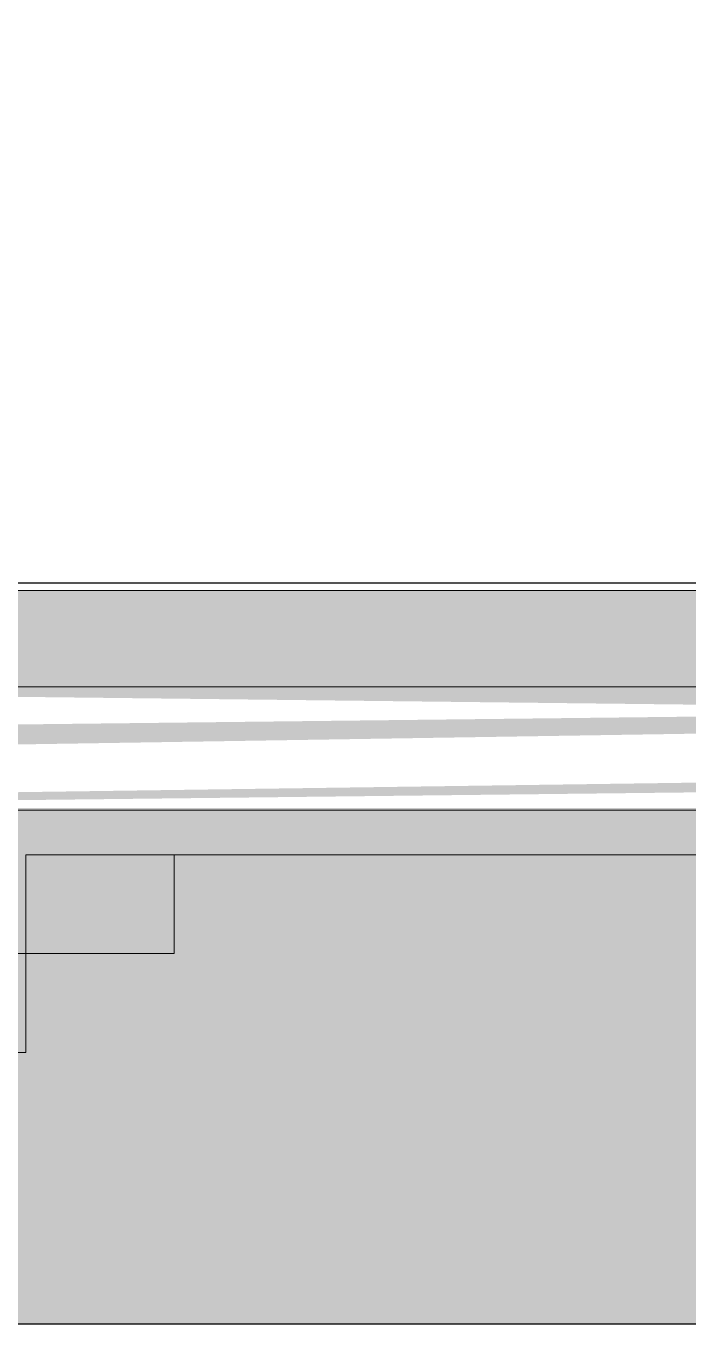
# Model space of a CAD drawing. Header units: metres. Extents: x 149 to 429, y -3 to 162.
# Drawn here: x 368.7131 to 368.847, y 80.4457 to 80.7085 of the extents above; entities that cross this region are included whole.
import ezdxf

# ---------------------------------------------------------------- set-up
doc = ezdxf.new("R2010")
doc.units = ezdxf.units.M
doc.linetypes.add('IMPORT-Dashed _3_', pattern=[0.75, 0.5, -0.25])
doc.layers.add('1053_ARQ_BASE_MATADOURO_dwg', color=7, linetype='Continuous', lineweight=5, true_color=0x767676)
for name, color, linetype, lineweight in [('A-PAREDE', 7, 'Continuous', 30), ('A-WALL', 7, 'Continuous', 9), ('A_lay', 7, 'Continuous', 5), ('A_PROJEÇÃO', 7, 'IMPORT-Dashed _3_', 5), ('P-PIPE', 7, 'Continuous', 5)]:
    doc.layers.add(name, color=color, linetype=linetype, lineweight=lineweight)

# ---------------------------------------------------------------- blocks, each defined once
blk = doc.blocks.new('1053_ARQ_BASE_MATADOURO_dwg_arq geral tgov-4039641-TÉRREO 1_20 - Dependente 2')
at = {"layer": 'A_lay', "true_color": 0xaaaaaa}
h = blk.add_hatch(dxfattribs=at)
h.set_pattern_fill('FP_9', color=253, style=0, pattern_type=2)
h.set_pattern_definition([(90, (-0.43, 0), (-0.6125, 4e-17), []), (180, (-0.43, 0), (-8e-17, -0.6125), [])])
h.paths.add_polyline_path([(33.39823, -2.44785), (33.39005, -2.33681), (33.39823, -2.28837), (33.40641, -2.29638), (33.40641, -2.39717)])
h.paths.add_polyline_path([(31.83006, -2.59034), (32.07823, -2.58505), (32.07823, -1.36034), (31.99823, -1.36034), (31.57397, -1.7846), (31.55983, -1.77046), (31.99823, -1.34034), (32.09823, -1.3462), (32.09823, -2.59034), (32.97823, -2.58006), (32.97823, -1.36034), (32.69823, -1.36034), (32.27397, -1.7846), (32.25983, -1.77046), (32.69823, -1.34034), (33.01237, -1.3462), (33.42893, -1.77817), (33.42249, -1.7846), (32.99823, -1.36034), (32.99823, -2.59034), (33.39036, -2.58505), (33.39823, -2.44785), (33.40641, -2.59034), (33.79823, -2.58505), (33.79823, -1.36034), (33.59823, -1.36034), (33.59823, -1.34034), (33.79823, -1.33834), (33.79823, -0.54034), (32.4999, -0.54034), (32.4999, -0.52034), (33.79823, -0.52034), (33.79823, 0.70966), (31.64823, 0.70966), (31.64823, -0.72034), (31.37823, -0.98034), (31.37823, -1.34034), (31.39823, -1.3462), (31.39823, -1.36034), (31.19823, -1.36034), (31.19823, -2.59034), (31.82791, -2.59034)])
h.paths.add_polyline_path([(32.38339, -2.58485), (32.69549, -2.57254), (32.67971, -2.56639), (32.45903, -2.50972), (32.38546, -2.5828)])
h.paths.add_polyline_path([(32.97823, -2.59034), (32.34961, -2.5855), (32.34004, -2.57462), (32.35168, -2.05444), (32.36291, -2.05083), (32.4125, -1.97951), (32.49398, -1.93654), (32.5861, -1.93654), (32.66824, -1.98026), (32.71961, -2.05552), (32.74004, -2.11954), (32.74004, -2.57879), (32.86927, -2.58505)])
h.paths.add_polyline_path([(31.48299, -2.58485), (31.79509, -2.57254), (31.7793, -2.56639), (31.55862, -2.50972), (31.48505, -2.5828)])
h.paths.add_polyline_path([(31.19823, -2.59034), (31.43963, -2.56731), (31.44984, -2.09799), (31.48145, -2.01434), (31.55983, -1.94273), (31.63526, -1.92489), (31.68569, -1.93654), (31.76783, -1.98026), (31.8192, -2.05552), (31.83963, -2.11951), (31.83963, -2.57879), (31.72615, -2.58485), (31.40682, -2.58632)])
h.paths.add_polyline_path([(33.3376, -2.22233), (33.3546, -2.19559), (33.39611, -2.1786), (33.38238, -2.18703), (33.34047, -2.22024)])
at = {"layer": 'A-PAREDE', "color": 253, "true_color": 0xaaaaaa}
blk.add_line((36.49823, -2.74034), (31.19823, -2.74034), dxfattribs=at)
at = {"layer": 'A-PAREDE', "color": 253, "true_color": 0xaaaaaa, "flags": 128}
blk.add_lwpolyline([(36.49823, -2.59034), (33.94823, -2.59034), (33.94823, 0.70966), (34.01323, 0.70966), (34.01323, 0.85966), (33.74823, 0.85966), (33.74823, 0.70966), (33.79823, 0.70966), (33.79823, -2.59034), (31.19823, -2.59034)], dxfattribs=at)
at = {"layer": 'A_PROJEÇÃO', "color": 253, "true_color": 0xaaaaaa, "flags": 128}
for points in [[(32.12823, -2.64534), (32.09823, -2.64534), (32.09823, -2.66534), (32.12823, -2.66534)], [(32.56823, -2.64534), (32.56823, -2.66534), (32.53823, -2.66534), (32.53823, -2.64534), (32.12823, -2.64534), (32.12823, -2.66534), (32.53823, -2.66534), (32.53823, -2.64534)], [(32.06823, -2.66534), (32.09823, -2.66534), (32.09823, -2.68534), (32.06823, -2.68534)]]:
    blk.add_lwpolyline(points, close=True, dxfattribs=at)
blk = doc.blocks.new('1053_ARQ_BASE_MATADOURO_dwg-3625622-TÉRREO 1_20 - Dependente 2')
blk.add_blockref('1053_ARQ_BASE_MATADOURO_dwg_arq geral tgov-4039641-TÉRREO 1_20 - Dependente 2', (130.20979, 83.18603))

msp = doc.modelspace()

# ---------------------------------------------------------------- hatches: boundary and pattern name
at = {"layer": 'A-WALL', "true_color": 0xffd4aa, "transparency": 33554483}
h = msp.add_hatch(color=41, dxfattribs=at)
h.paths.add_polyline_path([(373.16306, 80.4457), (373.31306, 80.4457), (373.31306, 80.5942), (360.61456, 80.5942), (360.61456, 80.4457), (373.11306, 80.4457)])
h.paths.add_polyline_path([(361.57829, 80.54612), (361.57829, 80.57027), (362.26607, 80.55977), (362.26607, 80.54612), (361.63507, 80.54612)])
h.paths.add_polyline_path([(364.22964, 80.54612), (364.22964, 80.57027), (364.91678, 80.56143), (364.91306, 80.54612), (364.7146, 80.54612)])
h.paths.add_polyline_path([(363.52182, 80.54612), (363.41005, 80.55496), (363.41005, 80.57027), (364.09784, 80.56143), (364.09784, 80.54612), (363.55104, 80.54612)])
h.paths.add_polyline_path([(360.76306, 80.54612), (360.75934, 80.55496), (360.76306, 80.57027), (361.44649, 80.55882), (361.44649, 80.54612), (360.78306, 80.54612)])
h.paths.add_polyline_path([(369.59306, 80.55012), (369.471, 80.55896), (369.471, 80.57427), (369.96607, 80.56543), (369.96607, 80.55012), (369.61306, 80.55012)])
h.paths.add_polyline_path([(365.52082, 80.55012), (365.51005, 80.55896), (365.52082, 80.57427), (366.50512, 80.56543), (366.50512, 80.55012), (365.52369, 80.55012)])
h.paths.add_polyline_path([(368.69306, 80.55012), (368.5706, 80.55896), (368.5706, 80.57427), (369.3392, 80.56543), (369.3392, 80.55012), (368.71306, 80.55012)])
h.paths.add_polyline_path([(366.63692, 80.55012), (366.63692, 80.57427), (367.40716, 80.56543), (367.40716, 80.55012), (366.74434, 80.55012)])
h.paths.add_polyline_path([(368.02166, 80.55012), (367.82005, 80.55896), (367.82005, 80.57427), (368.4388, 80.56543), (368.4388, 80.55012)])
at = {"layer": 'P-PIPE', "true_color": 0x69503c}
for points in [[(368.66032, 80.5622), (369.3392, 80.57302), (369.33368, 80.57427), (368.5706, 80.56543), (368.5706, 80.5622)], [(368.5706, 80.55012), (369.3392, 80.55896), (369.3392, 80.5622), (368.5706, 80.55137)]]:
    msp.add_hatch(color=27, dxfattribs=at).paths.add_polyline_path(points)

# ---------------------------------------------------------------- linework, layer by layer
at = {"layer": 'A-WALL', "color": 253, "true_color": 0xaaaaaa}
for p, q in [((370.41306, 80.5957), (367.81203, 80.5957)), ((370.41456, 80.5942), (367.81203, 80.5942))]:
    msp.add_line(p, q, dxfattribs=at)
at = {"layer": 'A-WALL', "color": 253, "true_color": 0xbbb2aa}
msp.add_line((360.61306, 80.4457), (373.31306, 80.4457), dxfattribs=at)
at = {"layer": 'P-PIPE'}
for p, q in [((369.3392, 80.5747), (368.5706, 80.5747)), ((368.5706, 80.5497), (369.3392, 80.5497))]:
    msp.add_line(p, q, dxfattribs=at)

# ---------------------------------------------------------------- block references
at = {"layer": '1053_ARQ_BASE_MATADOURO_dwg', "color": 253, "true_color": 0xaaaaaa}
msp.add_blockref('1053_ARQ_BASE_MATADOURO_dwg-3625622-TÉRREO 1_20 - Dependente 2', (206.40504, 0), dxfattribs=at)

doc.saveas('drawing.dxf')
